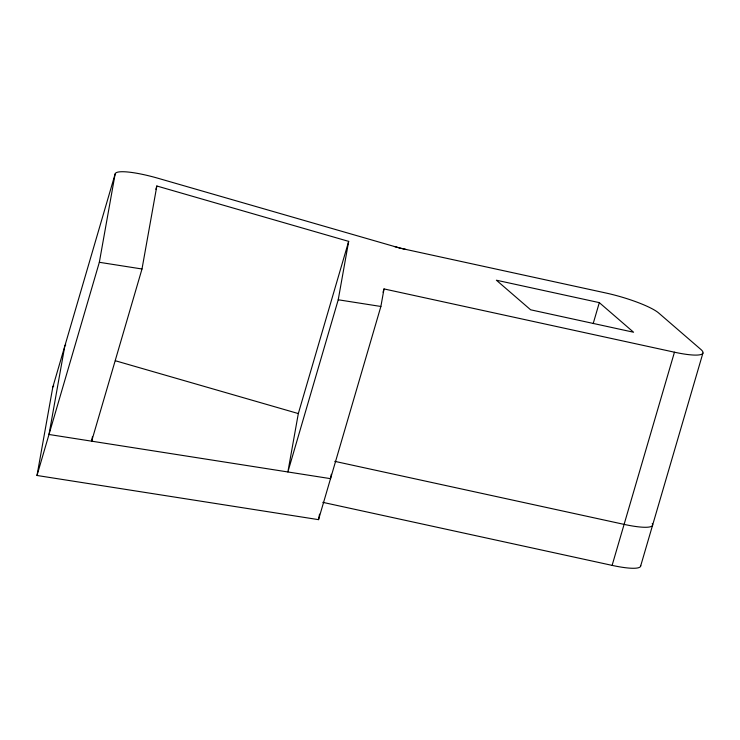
<?xml version="1.0" encoding="UTF-8"?>
<svg xmlns="http://www.w3.org/2000/svg" width="740" height="740" viewBox="0 0 740 740"><rect width="100%" height="100%" fill="white"/><g stroke="black" fill="none" stroke-linecap="round" stroke-linejoin="round"><path stroke-width="1.11" d="M384.023 288.924L380.878 306.471L318.542 519.646L37 475.478L52.808 387.14L115.144 173.965A43.41 7.761 16.3 0 1 158.221 178.322L400.34 248.214L605.94 293.012A43.41 7.761 16.3 0 1 658.702 313.02L700.863 349.447A43.41 7.761 16.3 0 1 674.455 352.203L384.023 288.924L383.052 292.235M37 475.478L99.336 262.293L115.144 173.965M92.463 436.628L91.649 441.17L141.997 268.99L156.843 185.999L348.67 241.379L338.226 299.774L287.869 471.963L298.322 413.568L348.67 241.379M318.542 519.646L319.523 514.161M331.317 474.266L330.53 478.651L48.988 434.482L64.796 346.144A43.41 7.761 16.3 0 1 65.74 344.951M155.872 189.311L156.843 185.999M593.184 323.602L599.317 302.632L496.383 280.21L530.635 309.801L633.57 332.232L599.317 302.632M322.807 502.349L612.11 565.379L674.455 352.203M640.6 566.211L702.935 353.026M99.336 262.293L141.997 268.99M338.226 299.774L380.878 306.471M334.795 461.353L624.098 524.383A43.41 7.761 16.3 0 0 652.255 523.559M115.366 360.75L298.322 413.568M52.808 387.14A43.41 7.761 16.3 0 1 53.752 385.947M640.627 565.425A43.41 7.761 16.3 0 1 612.11 565.379M406.01 249.454A34.734 6.207 16.3 0 1 394.374 246.494"/></g></svg>
